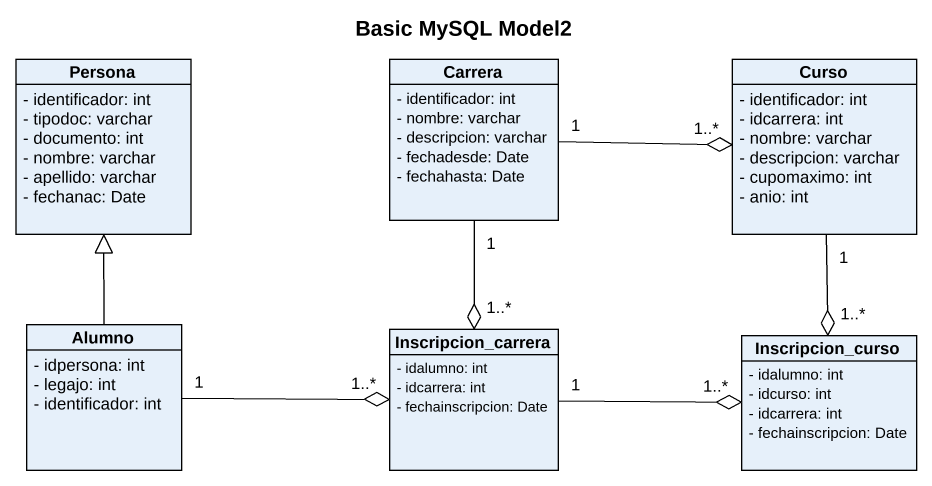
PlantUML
@startuml
title Basic MySQL Model2
hide circle
hide empty members
skinparam classAttributeIconSize 0
class Persona {
  - identificador: int
  - tipodoc: varchar
  - documento: int
  - nombre: varchar
  - apellido: varchar
  - fechanac: Date
}
class Carrera {
  - identificador: int
  - nombre: varchar
  - descripcion: varchar
  - fechadesde: Date
  - fechahasta: Date
}
class Curso {
  - identificador: int
  - idcarrera: int
  - nombre: varchar
  - descripcion: varchar
  - cupomaximo: int
  - anio: int
}
class Alumno {
  - idpersona: int
  - legajo: int
  - identificador: int
}
class Inscripcion_carrera {
  - idalumno: int
  - idcarrera: int
  - fechainscripcion: Date
}
class Inscripcion_curso {
  - idalumno: int
  - idcurso: int
  - idcarrera: int
  - fechainscripcion: Date
}
Carrera "1" -right-o "1..*" Curso
Carrera "1" --o "1..*" Inscripcion_carrera
Curso "1" --o "1..*" Inscripcion_curso
Alumno -up-|> Persona
Alumno "1" -right-o "1..*" Inscripcion_carrera
Inscripcion_carrera "1" -right-o "1..*" Inscripcion_curso
@enduml
